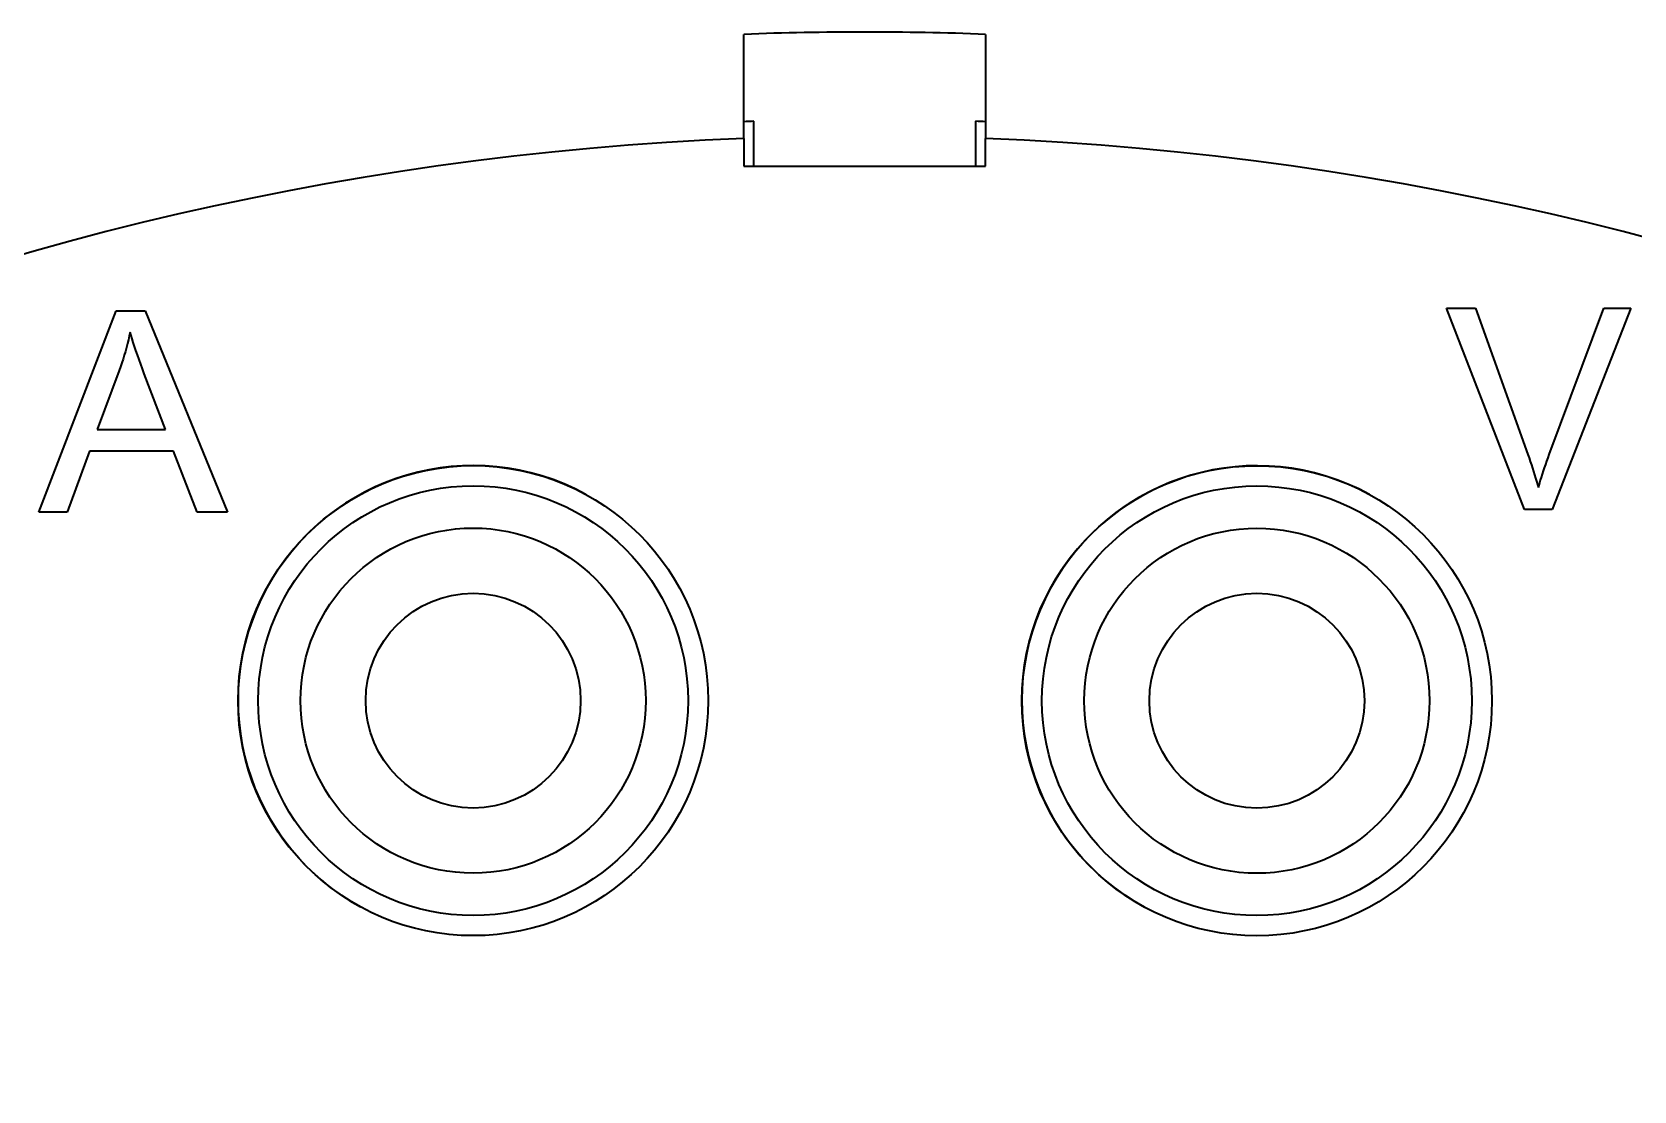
# Model space of a CAD drawing. Extents: x 23 to 417, y 3 to 294.
# Drawn here: x 144.67 to 153.62, y 120.58 to 126.49 of the extents above; entities that cross this region are included whole.
import ezdxf

# ---------------------------------------------------------------- set-up
doc = ezdxf.new("R2010")
doc.units = 0
doc.layers.get('0').update_dxf_attribs({"lineweight": 13})

msp = doc.modelspace()

# ---------------------------------------------------------------- linework, layer by layer
at = {"color": 7, "lineweight": 35, "ltscale": 0.014542}
for p, q in [((148.6448, 125.8958), (148.6448, 126.4775)), ((149.9948, 126.4775), (149.9948, 125.8958))]:
    msp.add_line(p, q, dxfattribs=at)
at = {"color": 7, "lineweight": 35, "ltscale": 0.006282}
for p, q in [((148.7011, 125.7405), (148.7011, 125.9917)), ((149.9386, 125.9917), (149.9386, 125.7405))]:
    msp.add_line(p, q, dxfattribs=at)
at = {"color": 7, "lineweight": 35, "ltscale": 0.003883}
for p, q in [((148.6448, 125.8958), (148.6448, 125.7405)), ((149.9948, 125.7405), (149.9948, 125.8958))]:
    msp.add_line(p, q, dxfattribs=at)
at = {"color": 7, "lineweight": 35, "ltscale": 0.03375}
msp.add_line((148.6448, 125.7405), (149.9948, 125.7405), dxfattribs=at)
at = {"color": 7, "lineweight": 35, "ltscale": 0.030128}
msp.add_line((144.7091, 123.808), (145.1412, 124.933), dxfattribs=at)
at = {"color": 7, "lineweight": 35, "ltscale": 0.00401}
msp.add_line((145.1412, 124.933), (145.3016, 124.933), dxfattribs=at)
at = {"color": 7, "lineweight": 35, "ltscale": 0.030389}
msp.add_line((145.3016, 124.933), (145.762, 123.808), dxfattribs=at)
at = {"color": 7, "lineweight": 35, "ltscale": 0.030162}
msp.add_line((153.0049, 123.8232), (152.569, 124.9482), dxfattribs=at)
at = {"color": 7, "lineweight": 35, "ltscale": 0.004029}
msp.add_line((152.569, 124.9482), (152.7301, 124.9482), dxfattribs=at)
at = {"color": 7, "lineweight": 35, "ltscale": 0.0217}
msp.add_line((152.7301, 124.9482), (153.0225, 124.1309), dxfattribs=at)
at = {"color": 7, "lineweight": 35, "ltscale": 0.021799}
msp.add_line((153.1422, 124.1309), (153.4461, 124.9482), dxfattribs=at)
at = {"color": 7, "lineweight": 35, "ltscale": 0.030204}
msp.add_line((153.5981, 124.9482), (153.1576, 123.8232), dxfattribs=at)
at = {"color": 7, "lineweight": 35, "ltscale": 0.003799}
msp.add_line((153.4461, 124.9482), (153.5981, 124.9482), dxfattribs=at)
at = {"color": 7, "lineweight": 35, "ltscale": 0.000553222}
msp.add_line((145.2134, 124.7932), (145.2086, 124.7716), dxfattribs=at)
at = {"color": 7, "lineweight": 35, "ltscale": 0.000551891}
msp.add_line((145.2179, 124.8148), (145.2134, 124.7932), dxfattribs=at)
at = {"color": 7, "lineweight": 35, "ltscale": 0.000488883}
msp.add_line((145.2234, 124.7961), (145.2179, 124.8148), dxfattribs=at)
at = {"color": 7, "lineweight": 35, "ltscale": 0.000517211}
msp.add_line((145.2295, 124.7763), (145.2234, 124.7961), dxfattribs=at)
at = {"color": 7, "lineweight": 35, "ltscale": 0.000545447}
msp.add_line((145.2361, 124.7555), (145.2295, 124.7763), dxfattribs=at)
at = {"color": 7, "lineweight": 35, "ltscale": 0.000558909}
msp.add_line((145.192, 124.707), (145.1858, 124.6855), dxfattribs=at)
at = {"color": 7, "lineweight": 35, "ltscale": 0.00055735}
msp.add_line((145.1979, 124.7285), (145.192, 124.707), dxfattribs=at)
at = {"color": 7, "lineweight": 35, "ltscale": 0.000555963}
msp.add_line((145.2034, 124.7501), (145.1979, 124.7285), dxfattribs=at)
at = {"color": 7, "lineweight": 35, "ltscale": 0.000554302}
msp.add_line((145.2086, 124.7716), (145.2034, 124.7501), dxfattribs=at)
at = {"color": 7, "lineweight": 35, "ltscale": 0.000573604}
msp.add_line((145.2432, 124.7337), (145.2361, 124.7555), dxfattribs=at)
at = {"color": 7, "lineweight": 35, "ltscale": 0.000602376}
msp.add_line((145.2509, 124.7108), (145.2432, 124.7337), dxfattribs=at)
at = {"color": 7, "lineweight": 35, "ltscale": 0.000630463}
msp.add_line((145.2592, 124.687), (145.2509, 124.7108), dxfattribs=at)
at = {"color": 7, "lineweight": 35, "ltscale": 0.000659311}
msp.add_line((145.268, 124.6622), (145.2592, 124.687), dxfattribs=at)
at = {"color": 7, "lineweight": 35, "ltscale": 0.008809}
msp.add_line((145.1573, 124.6), (145.0337, 124.27), dxfattribs=at)
at = {"color": 7, "lineweight": 35, "ltscale": 0.000566866}
msp.add_line((145.1649, 124.6213), (145.1573, 124.6), dxfattribs=at)
at = {"color": 7, "lineweight": 35, "ltscale": 0.000564761}
msp.add_line((145.1722, 124.6427), (145.1649, 124.6213), dxfattribs=at)
at = {"color": 7, "lineweight": 35, "ltscale": 0.000562759}
msp.add_line((145.1792, 124.6641), (145.1722, 124.6427), dxfattribs=at)
at = {"color": 7, "lineweight": 35, "ltscale": 0.00056091}
msp.add_line((145.1858, 124.6855), (145.1792, 124.6641), dxfattribs=at)
at = {"color": 7, "lineweight": 35, "ltscale": 0.000687358}
msp.add_line((145.2773, 124.6363), (145.268, 124.6622), dxfattribs=at)
at = {"color": 7, "lineweight": 35, "ltscale": 0.000716279}
msp.add_line((145.2873, 124.6094), (145.2773, 124.6363), dxfattribs=at)
at = {"color": 7, "lineweight": 35, "ltscale": 0.000744757}
msp.add_line((145.2977, 124.5815), (145.2873, 124.6094), dxfattribs=at)
at = {"color": 7, "lineweight": 35, "ltscale": 0.008324}
msp.add_line((145.4151, 124.27), (145.2977, 124.5815), dxfattribs=at)
at = {"color": 7, "lineweight": 35, "ltscale": 0.009535}
msp.add_line((145.0337, 124.27), (145.4151, 124.27), dxfattribs=at)
at = {"color": 7, "lineweight": 35, "ltscale": 0.009061}
msp.add_line((144.9908, 124.1487), (144.8672, 123.808), dxfattribs=at)
at = {"color": 7, "lineweight": 35, "ltscale": 0.011761}
msp.add_line((145.4612, 124.1487), (144.9908, 124.1487), dxfattribs=at)
at = {"color": 7, "lineweight": 35, "ltscale": 0.009128}
msp.add_line((145.5924, 123.808), (145.4612, 124.1487), dxfattribs=at)
at = {"color": 7, "lineweight": 35, "ltscale": 0.000517697}
msp.add_line((153.0225, 124.1309), (153.0295, 124.1114), dxfattribs=at)
at = {"color": 7, "lineweight": 35, "ltscale": 0.000510497}
msp.add_line((153.0295, 124.1114), (153.0362, 124.0921), dxfattribs=at)
at = {"color": 7, "lineweight": 35, "ltscale": 0.000502689}
msp.add_line((153.0362, 124.0921), (153.0427, 124.0731), dxfattribs=at)
at = {"color": 7, "lineweight": 35, "ltscale": 0.000494792}
msp.add_line((153.0427, 124.0731), (153.0489, 124.0543), dxfattribs=at)
at = {"color": 7, "lineweight": 35, "ltscale": 0.000486687}
msp.add_line((153.116, 124.0573), (153.1223, 124.0757), dxfattribs=at)
at = {"color": 7, "lineweight": 35, "ltscale": 0.000488339}
msp.add_line((153.1223, 124.0757), (153.1288, 124.0941), dxfattribs=at)
at = {"color": 7, "lineweight": 35, "ltscale": 0.000489446}
msp.add_line((153.1288, 124.0941), (153.1354, 124.1125), dxfattribs=at)
at = {"color": 7, "lineweight": 35, "ltscale": 0.000490896}
msp.add_line((153.1354, 124.1125), (153.1422, 124.1309), dxfattribs=at)
at = {"color": 7, "lineweight": 35, "ltscale": 0.000487672}
msp.add_line((153.0489, 124.0543), (153.055, 124.0358), dxfattribs=at)
at = {"color": 7, "lineweight": 35, "ltscale": 0.000479555}
msp.add_line((153.055, 124.0358), (153.0607, 124.0175), dxfattribs=at)
at = {"color": 7, "lineweight": 35, "ltscale": 0.00047214}
msp.add_line((153.0607, 124.0175), (153.0663, 123.9994), dxfattribs=at)
at = {"color": 7, "lineweight": 35, "ltscale": 0.000464695}
msp.add_line((153.0663, 123.9994), (153.0716, 123.9816), dxfattribs=at)
at = {"color": 7, "lineweight": 35, "ltscale": 0.000457058}
msp.add_line((153.0716, 123.9816), (153.0767, 123.9641), dxfattribs=at)
at = {"color": 7, "lineweight": 35, "ltscale": 0.000480487}
msp.add_line((153.0869, 123.9652), (153.0924, 123.9836), dxfattribs=at)
at = {"color": 7, "lineweight": 35, "ltscale": 0.00048147}
msp.add_line((153.0924, 123.9836), (153.098, 124.002), dxfattribs=at)
at = {"color": 7, "lineweight": 35, "ltscale": 0.000482733}
msp.add_line((153.098, 124.002), (153.1038, 124.0204), dxfattribs=at)
at = {"color": 7, "lineweight": 35, "ltscale": 0.000484236}
msp.add_line((153.1038, 124.0204), (153.1098, 124.0388), dxfattribs=at)
at = {"color": 7, "lineweight": 35, "ltscale": 0.000485293}
msp.add_line((153.1098, 124.0388), (153.116, 124.0573), dxfattribs=at)
at = {"color": 7, "lineweight": 35, "ltscale": 0.000449711}
msp.add_line((153.0767, 123.9641), (153.0816, 123.9467), dxfattribs=at)
at = {"color": 7, "lineweight": 35, "ltscale": 0.00047903}
msp.add_line((153.0816, 123.9467), (153.0869, 123.9652), dxfattribs=at)
at = {"color": 7, "lineweight": 35, "ltscale": 0.003952}
msp.add_line((144.8672, 123.808), (144.7091, 123.808), dxfattribs=at)
at = {"color": 7, "lineweight": 35, "ltscale": 0.00424}
msp.add_line((145.762, 123.808), (145.5924, 123.808), dxfattribs=at)
at = {"color": 7, "lineweight": 35, "ltscale": 0.003818}
msp.add_line((153.1576, 123.8232), (153.0049, 123.8232), dxfattribs=at)
at = {"color": 7, "lineweight": 35}
for centre, radius in [((147.1336, 122.756), 1.3125), ((151.5098, 122.7555), 1.3125), ((147.1336, 122.756), 1.2), ((151.5098, 122.7555), 1.2), ((147.1336, 122.756), 0.9638), ((151.5098, 122.7555), 0.9638), ((147.1336, 122.756), 0.6), ((151.5098, 122.7555), 0.6)]:
    msp.add_circle(centre, radius, dxfattribs=at)
for centre, radius, start, end in [((149.3198, 108.9405), 17.55, 87.79577, 92.20423), ((149.3198, 108.9405), 17.0625, 92.07821, 92.26724), ((149.3198, 108.9405), 17.0625, 87.73276, 87.92179), ((149.3198, 108.9405), 16.9688, 92.27977, 447.72023), ((147.1336, 122.756), 1.3125, 61.35211, 241.35211), ((151.5098, 122.7555), 1.3125, 61.35211, 241.35211)]:
    msp.add_arc(centre, radius, start, end, dxfattribs=at)

doc.saveas('drawing.dxf')
